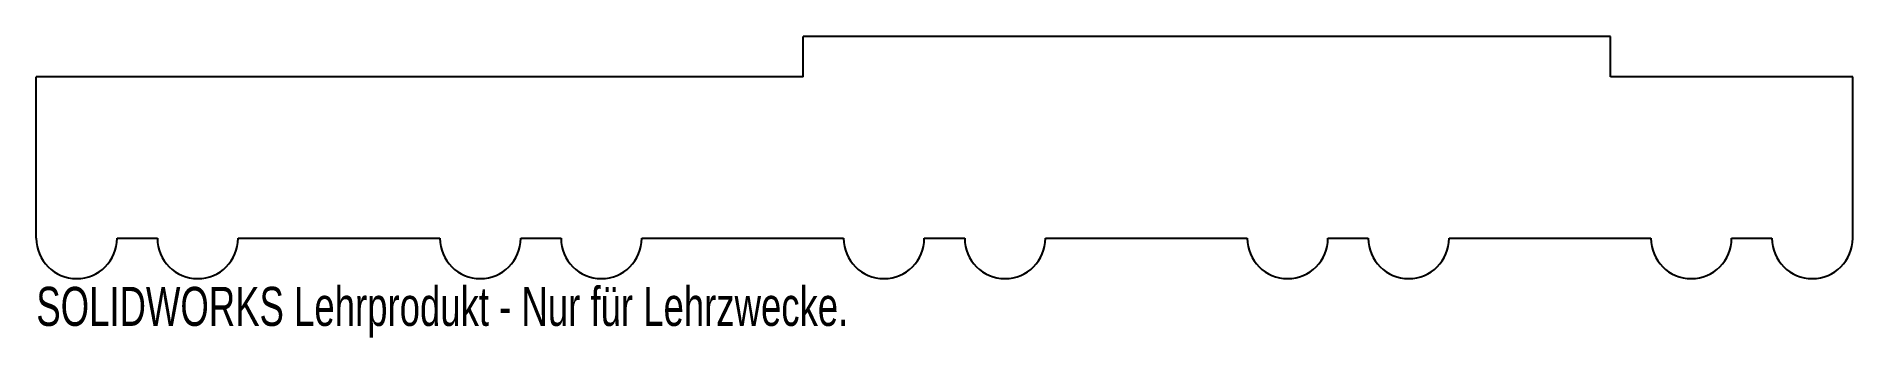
# Model space of a CAD drawing. Header units: millimetres. Extents: x -112 to 112, y -22 to 15.
import ezdxf

# ---------------------------------------------------------------- set-up
doc = ezdxf.new("R2010")
doc.units = ezdxf.units.MM
doc.styles.add('SLDTEXTSTYLE0', font='TXT', dxfattribs={"width": 0.7})

msp = doc.modelspace()

# ---------------------------------------------------------------- linework, layer by layer
at = {"color": 7, "linetype": 'Continuous', "lineweight": 25}
for p, q in [((-17.5, 10), (-17.5, 15)), ((82.5, 15), (-17.5, 15)), ((82.5, 10), (82.5, 15)), ((-112.5, -10), (-112.5, 10)), ((-17.5, 10), (-112.5, 10)), ((112.5, 10), (82.5, 10)), ((112.5, -10), (112.5, 10)), ((-102.5, -10), (-97.5, -10)), ((-87.5, -10), (-62.5, -10)), ((-52.5, -10), (-47.5, -10)), ((-37.5, -10), (-12.5, -10)), ((-2.5, -10), (2.5, -10)), ((12.5, -10), (37.5, -10)), ((47.5, -10), (52.5, -10)), ((62.5, -10), (87.5, -10)), ((97.5, -10), (102.5, -10))]:
    msp.add_line(p, q, dxfattribs=at)
for centre in [(-107.5, -10), (-92.5, -10), (-57.5, -10), (-42.5, -10), (-7.5, -10), (7.5, -10), (42.5, -10), (57.5, -10), (92.5, -10), (107.5, -10)]:
    msp.add_arc(centre, 5, 180, 0, dxfattribs=at)

# ---------------------------------------------------------------- texts
at = {"color": 7, "linetype": 'Continuous', "insert": (-112.5, -16.02), "char_height": 4.8336, "attachment_point": 1, "style": 'SLDTEXTSTYLE0'}
msp.add_mtext('SOLIDWORKS Lehrprodukt - Nur für Lehrzwecke.', dxfattribs=at)

doc.saveas('drawing.dxf')
